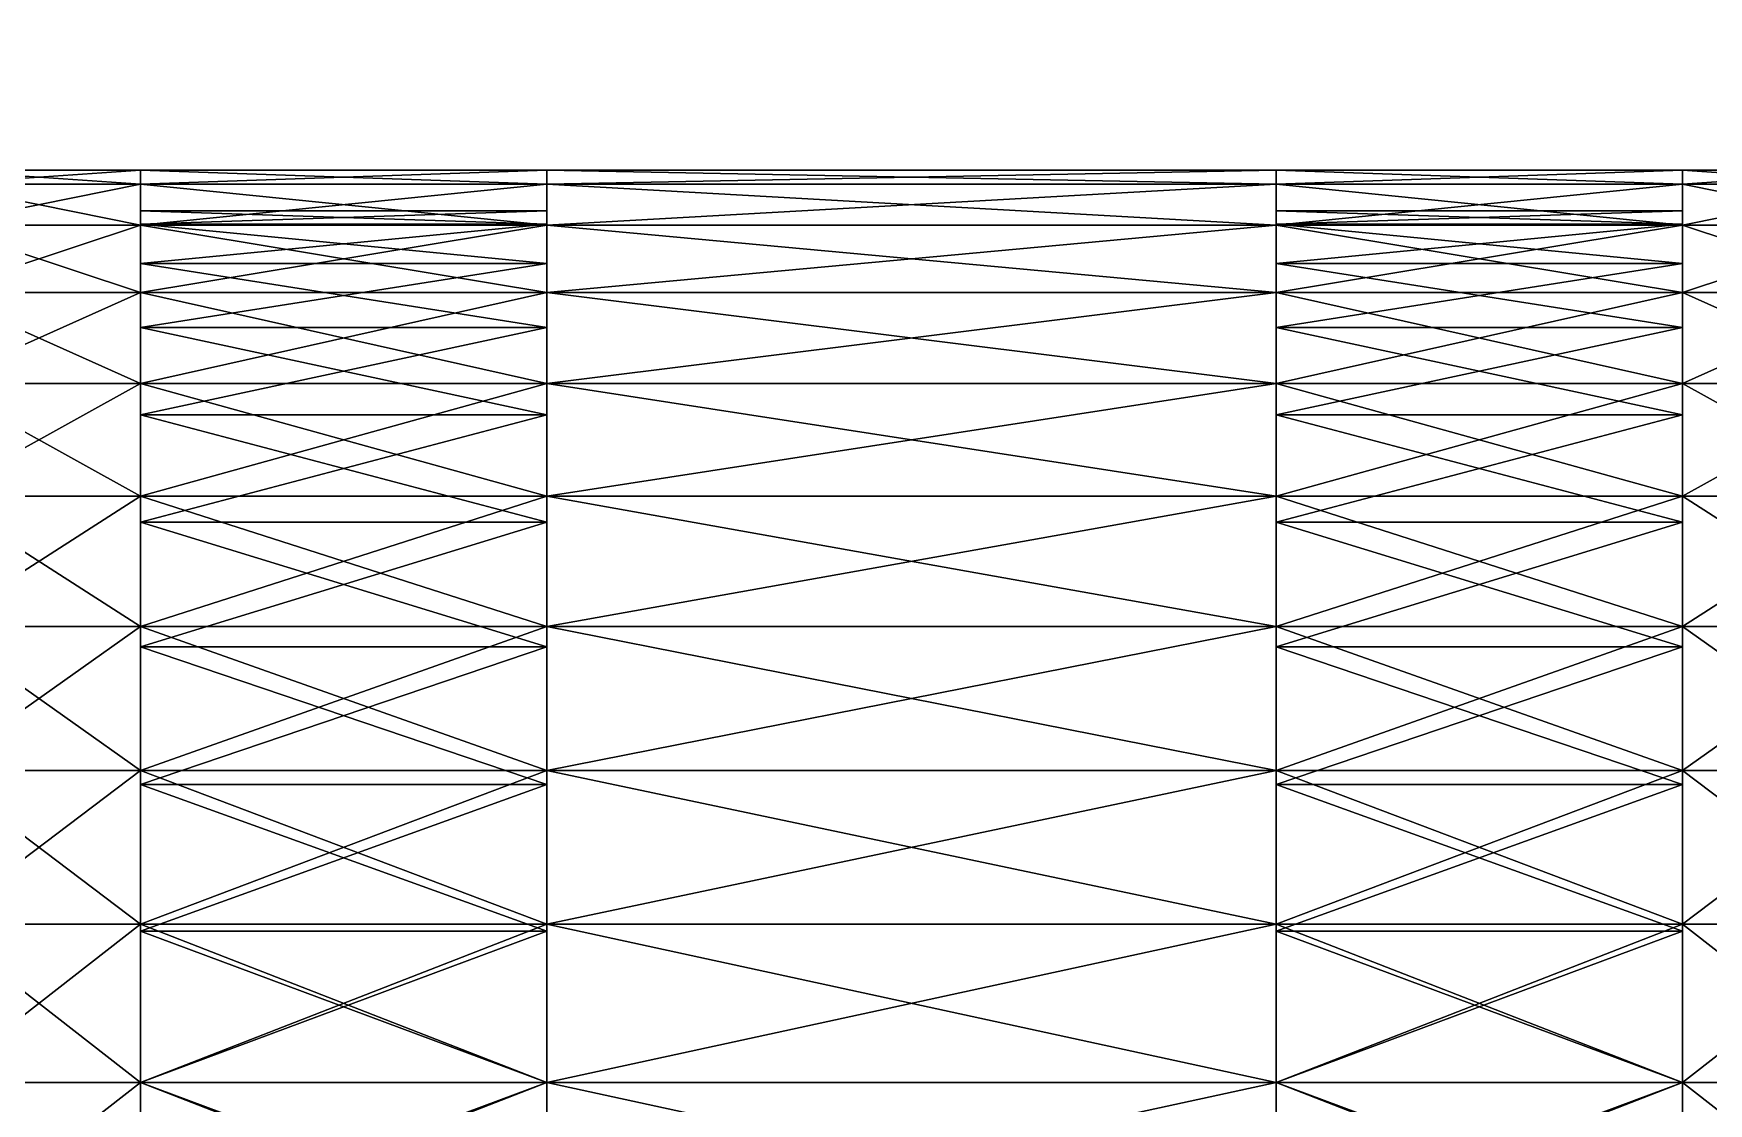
# Model space of a CAD drawing. Extents: x -0.59 to 0.59, y -0.13 to 0.13.
# Drawn here: x 0.0044 to 0.2105, y -0.0026 to 0.1292 of the extents above; entities that cross this region are included whole.
import ezdxf

# ---------------------------------------------------------------- set-up
doc = ezdxf.new("R2010")
doc.units = 0
for name, color, linetype in [('', 153, 'CONTINUOUS'), ('_ncl1_4', 242, 'CONTINUOUS'), ('_ncl1_5', 45, 'CONTINUOUS')]:
    doc.layers.add(name, color=color, linetype=linetype)

msp = doc.modelspace()

# ---------------------------------------------------------------- meshes
at = {"layer": '', "color": 153}
mesh = msp.add_polyface(dxfattribs=at)
corners = [(0.248562, 0.082621, 0.098464), (0.248562, 0.098464, 0.082621), (0.24932, 0.091328, 0.091328), (0.248562, 0.111315, 0.064268), (0.24932, 0.10739, 0.071756), (0.248562, 0.120784, 0.043962), (0.24932, 0.119326, 0.049426), (0.24932, 0.126676, 0.025197), (0.248562, 0.126583, 0.02232), (0.248562, 0.128536), (0.24932, 0.129157), (0.248562, 0.126583, -0.02232), (0.248562, 0.120784, -0.043962), (0.24932, 0.126676, -0.025197), (0.248562, 0.111315, -0.064268), (0.24932, 0.119326, -0.049426), (0.248562, 0.098464, -0.082621), (0.24932, 0.10739, -0.071756), (0.248562, 0.082621, -0.098464), (0.24932, 0.091328, -0.091328), (0.232349, 0.086044, 0.072199), (0.232349, 0.097274, 0.056161), (0.232349, 0.105548, 0.038416), (0.232349, 0.112322), (0.232349, 0.110616, -0.019505), (0.232349, 0.105548, -0.038416), (0.232349, 0.097274, -0.056161), (0.232349, 0.072199, -0.086044), (0.232349, 0.086044, -0.072199), (0.232349, 0.110616, 0.019505), (0.232349, 0.072199, 0.086044), (0.207349, 0.068985, -0.082214), (0.207349, 0.086044, -0.072199), (0.207349, 0.082214, -0.068985), (0.207349, 0.097274, -0.056161), (0.207349, 0.092944, -0.053661), (0.207349, 0.105548, -0.038416), (0.207349, 0.110616, -0.019505), (0.207349, 0.10085, -0.036706), (0.207349, 0.107322), (0.207349, 0.105692, -0.018636), (0.207349, 0.086044, 0.072199), (0.207349, 0.097274, 0.056161), (0.207349, 0.105548, 0.038416), (0.207349, 0.110616, 0.019505), (0.207349, 0.112322), (0.207349, 0.072199, -0.086044)]
mesh.append_faces([[corners[k] for k in face] for face in [(0, 1, 2), (1, 3, 4), (3, 5, 6), (7, 5, 8), (8, 9, 10), (9, 11, 10), (11, 12, 13), (12, 14, 15), (14, 16, 17), (16, 18, 19), (1, 0, 20), (3, 1, 21), (5, 3, 22), (9, 8, 23), (11, 9, 24), (12, 11, 25), (14, 12, 26), (18, 16, 27), (16, 14, 28), (8, 5, 29), (27, 16, 28), (28, 14, 26), (26, 12, 25), (25, 11, 24), (24, 9, 23), (23, 8, 29), (29, 5, 22), (22, 3, 21), (21, 1, 20), (20, 0, 30), (31, 32, 33), (33, 34, 35), (36, 37, 38), (35, 36, 38), (37, 39, 40), (38, 37, 40), (30, 41, 20), (20, 42, 21), (21, 43, 22), (22, 44, 29), (29, 45, 23), (23, 37, 24), (24, 36, 25), (25, 34, 26), (26, 32, 28), (46, 28, 32), (32, 26, 34), (34, 25, 36), (36, 24, 37), (37, 23, 45), (45, 29, 44), (44, 22, 43), (43, 21, 42), (42, 20, 41)]], dxfattribs={"color": 153})
mesh = msp.add_polyface(dxfattribs=at)
corners = [(-0.007409, 0.068985, 0.082214), (-0.057409, 0.082214, 0.068985), (-0.007409, 0.082214, 0.068985), (-0.057409, 0.092944, 0.053661), (-0.007409, 0.092944, 0.053661), (-0.057409, 0.10085, 0.036706), (-0.007409, 0.10085, 0.036706), (-0.057409, 0.105692, 0.018636), (-0.007409, 0.105692, 0.018636), (-0.057409, 0.107322), (-0.007409, 0.107322), (-0.057409, 0.105692, -0.018636), (-0.007409, 0.105692, -0.018636), (-0.057409, 0.10085, -0.036706), (-0.007409, 0.10085, -0.036706), (-0.057409, 0.092944, -0.053661), (-0.007409, 0.092944, -0.053661), (-0.057409, 0.082214, -0.068985), (-0.007409, 0.082214, -0.068985), (-0.007409, 0.110616, 0.019505), (-0.007409, 0.105548, 0.038416), (-0.007409, 0.112322), (-0.007409, 0.110616, -0.019505), (-0.007409, 0.097274, 0.056161), (-0.007409, 0.086044, 0.072199), (-0.007409, 0.072199, 0.086044), (-0.007409, 0.086044, -0.072199), (-0.007409, 0.097274, -0.056161), (-0.007409, 0.105548, -0.038416), (-0.007409, 0.068985, -0.082214), (0.017591, 0.072199, 0.086044), (0.017591, 0.086044, 0.072199), (0.017591, 0.097274, 0.056161), (0.017591, 0.105548, 0.038416), (0.017591, 0.110616, 0.019505), (0.017591, 0.112322), (0.017591, 0.110616, -0.019505), (0.017591, 0.105548, -0.038416), (0.017591, 0.097274, -0.056161), (0.017591, 0.086044, -0.072199), (-0.007409, 0.072199, -0.086044), (0.017591, 0.082214, 0.068985), (0.017591, 0.092944, 0.053661), (0.017591, 0.068985, 0.082214), (0.017591, 0.10085, 0.036706), (0.017591, 0.105692, 0.018636), (0.017591, 0.107322)]
mesh.append_faces([[corners[k] for k in face] for face in [(0, 1, 2), (2, 3, 4), (4, 5, 6), (6, 7, 8), (8, 9, 10), (10, 11, 12), (12, 13, 14), (14, 15, 16), (16, 17, 18), (19, 20, 8), (21, 19, 10), (22, 21, 10), (20, 23, 6), (10, 19, 8), (23, 24, 4), (8, 20, 6), (24, 25, 2), (6, 23, 4), (4, 24, 2), (26, 27, 18), (27, 28, 16), (29, 26, 18), (18, 27, 16), (28, 22, 14), (16, 28, 14), (22, 10, 12), (14, 22, 12), (30, 24, 31), (31, 23, 32), (32, 20, 33), (33, 19, 34), (34, 21, 35), (35, 22, 36), (36, 28, 37), (37, 27, 38), (38, 26, 39), (40, 39, 26), (26, 38, 27), (27, 37, 28), (28, 36, 22), (22, 35, 21), (21, 34, 19), (19, 33, 20), (20, 32, 23), (23, 31, 24), (31, 32, 41), (32, 33, 42), (43, 31, 41), (33, 34, 44), (41, 32, 42), (34, 35, 45), (42, 33, 44), (35, 36, 46), (44, 34, 45)]], dxfattribs={"color": 153})
mesh = msp.add_polyface(dxfattribs=at)
corners = [(0.017591, 0.110616, -0.019505), (0.017591, 0.105548, -0.038416), (0.017591, 0.105692, -0.018636), (0.017591, 0.105692, 0.018636), (0.017591, 0.112322), (0.017591, 0.107322), (0.017591, 0.097274, -0.056161), (0.017591, 0.10085, -0.036706), (0.017591, 0.086044, -0.072199), (0.017591, 0.092944, -0.053661), (0.017591, 0.072199, -0.086044), (0.017591, 0.082214, -0.068985), (0.067591, 0.068985, 0.082214), (0.017591, 0.082214, 0.068985), (0.067591, 0.082214, 0.068985), (0.017591, 0.092944, 0.053661), (0.067591, 0.092944, 0.053661), (0.017591, 0.10085, 0.036706), (0.067591, 0.10085, 0.036706), (0.067591, 0.105692, 0.018636), (0.067591, 0.107322), (0.067591, 0.105692, -0.018636), (0.067591, 0.10085, -0.036706), (0.067591, 0.092944, -0.053661), (0.067591, 0.082214, -0.068985), (0.017591, 0.068985, -0.082214), (0.067591, 0.110616, 0.019505), (0.067591, 0.105548, 0.038416), (0.067591, 0.112322), (0.067591, 0.110616, -0.019505), (0.067591, 0.097274, 0.056161), (0.067591, 0.086044, 0.072199), (0.067591, 0.072199, 0.086044), (0.067591, 0.086044, -0.072199), (0.067591, 0.097274, -0.056161), (0.067591, 0.105548, -0.038416), (0.067591, 0.068985, -0.082214), (0.067591, 0.072199, -0.086044), (0.157349, 0.086044, -0.072199), (0.157349, 0.097274, -0.056161), (0.157349, 0.105548, -0.038416), (0.157349, 0.110616, -0.019505), (0.157349, 0.112322), (0.157349, 0.110616, 0.019505), (0.157349, 0.105548, 0.038416), (0.157349, 0.097274, 0.056161), (0.157349, 0.086044, 0.072199)]
mesh.append_faces([[corners[k] for k in face] for face in [(0, 1, 2), (3, 4, 5), (1, 6, 7), (5, 0, 2), (6, 8, 9), (2, 1, 7), (8, 10, 11), (7, 6, 9), (9, 8, 11), (12, 13, 14), (14, 15, 16), (16, 17, 18), (18, 3, 19), (19, 5, 20), (20, 2, 21), (21, 7, 22), (22, 9, 23), (23, 11, 24), (25, 24, 11), (11, 23, 9), (9, 22, 7), (7, 21, 2), (2, 20, 5), (5, 19, 3), (3, 18, 17), (17, 16, 15), (15, 14, 13), (26, 27, 19), (28, 26, 20), (29, 28, 20), (27, 30, 18), (20, 26, 19), (30, 31, 16), (19, 27, 18), (31, 32, 14), (18, 30, 16), (16, 31, 14), (33, 34, 24), (34, 35, 23), (36, 33, 24), (24, 34, 23), (35, 29, 22), (23, 35, 22), (29, 20, 21), (22, 29, 21), (37, 38, 33), (33, 39, 34), (34, 40, 35), (35, 41, 29), (29, 42, 28), (28, 43, 26), (26, 44, 27), (27, 45, 30), (30, 46, 31)]], dxfattribs={"color": 153})
mesh = msp.add_polyface(dxfattribs=at)
corners = [(0.157349, 0.072199, 0.086044), (0.067591, 0.086044, 0.072199), (0.157349, 0.086044, 0.072199), (0.067591, 0.097274, 0.056161), (0.157349, 0.097274, 0.056161), (0.067591, 0.105548, 0.038416), (0.157349, 0.105548, 0.038416), (0.067591, 0.110616, 0.019505), (0.157349, 0.110616, 0.019505), (0.067591, 0.112322), (0.157349, 0.112322), (0.067591, 0.110616, -0.019505), (0.157349, 0.110616, -0.019505), (0.067591, 0.105548, -0.038416), (0.157349, 0.105548, -0.038416), (0.067591, 0.097274, -0.056161), (0.157349, 0.097274, -0.056161), (0.067591, 0.086044, -0.072199), (0.157349, 0.086044, -0.072199), (0.157349, 0.082214, 0.068985), (0.157349, 0.092944, 0.053661), (0.157349, 0.10085, 0.036706), (0.157349, 0.105692, 0.018636), (0.157349, 0.107322), (0.157349, 0.105692, -0.018636), (0.157349, 0.10085, -0.036706), (0.157349, 0.092944, -0.053661), (0.157349, 0.072199, -0.086044), (0.157349, 0.082214, -0.068985), (0.207349, 0.082214, 0.068985), (0.207349, 0.092944, 0.053661), (0.207349, 0.10085, 0.036706), (0.207349, 0.105692, 0.018636), (0.207349, 0.107322), (0.207349, 0.105692, -0.018636), (0.207349, 0.10085, -0.036706), (0.207349, 0.092944, -0.053661), (0.207349, 0.082214, -0.068985), (0.207349, 0.110616, 0.019505), (0.207349, 0.105548, 0.038416), (0.207349, 0.112322), (0.207349, 0.110616, -0.019505), (0.207349, 0.097274, 0.056161), (0.207349, 0.086044, 0.072199), (0.207349, 0.072199, 0.086044), (0.207349, 0.086044, -0.072199), (0.207349, 0.097274, -0.056161), (0.207349, 0.105548, -0.038416)]
mesh.append_faces([[corners[k] for k in face] for face in [(0, 1, 2), (2, 3, 4), (4, 5, 6), (6, 7, 8), (8, 9, 10), (10, 11, 12), (12, 13, 14), (14, 15, 16), (16, 17, 18), (2, 4, 19), (4, 6, 20), (6, 8, 21), (19, 4, 20), (8, 10, 22), (20, 6, 21), (10, 12, 23), (21, 8, 22), (12, 14, 24), (22, 10, 23), (14, 16, 25), (23, 12, 24), (16, 18, 26), (24, 14, 25), (18, 27, 28), (25, 16, 26), (26, 18, 28), (29, 20, 30), (30, 21, 31), (31, 22, 32), (32, 23, 33), (33, 24, 34), (34, 25, 35), (35, 26, 36), (36, 28, 37), (28, 36, 26), (26, 35, 25), (25, 34, 24), (24, 33, 23), (23, 32, 22), (22, 31, 21), (21, 30, 20), (20, 29, 19), (38, 39, 32), (40, 38, 33), (41, 40, 33), (39, 42, 31), (33, 38, 32), (42, 43, 30), (32, 39, 31), (43, 44, 29), (31, 42, 30), (30, 43, 29), (45, 46, 37), (46, 47, 36)]], dxfattribs={"color": 153})
mesh = msp.add_polyface(dxfattribs=at)
corners = [(-0.007409, 0, 0.107322), (-0.057409, 0.018636, 0.105692), (-0.007409, 0.018636, 0.105692), (-0.057409, 0.036706, 0.10085), (-0.007409, 0.036706, 0.10085), (-0.057409, 0.053661, 0.092944), (-0.007409, 0.053661, 0.092944), (-0.057409, 0.068985, 0.082214), (-0.007409, 0.068985, 0.082214), (-0.007409, 0.082214, -0.068985), (-0.057409, 0.068985, -0.082214), (-0.007409, 0.068985, -0.082214), (-0.057409, 0.053661, -0.092944), (-0.007409, 0.053661, -0.092944), (-0.057409, 0.036706, -0.10085), (-0.007409, 0.036706, -0.10085), (-0.057409, 0.018636, -0.105692), (-0.007409, 0.018636, -0.105692), (-0.057409, 0, -0.107322), (-0.007409, 0, -0.107322), (-0.007409, 0.072199, 0.086044), (-0.007409, 0.056161, 0.097274), (-0.007409, 0.038416, 0.105548), (-0.007409, 0.082214, 0.068985), (-0.007409, 0.019505, 0.110616), (-0.007409, 0, 0.112322), (-0.007409, 0, -0.112322), (-0.007409, 0.019505, -0.110616), (-0.007409, 0.038416, -0.105548), (-0.007409, 0.056161, -0.097274), (-0.007409, 0.072199, -0.086044), (-0.007409, 0.086044, -0.072199), (0.017591, 0, 0.112322), (0.017591, 0.019505, 0.110616), (0.017591, 0.038416, 0.105548), (0.017591, 0.056161, 0.097274), (0.017591, 0.072199, 0.086044), (0.017591, 0.086044, -0.072199), (0.017591, 0.072199, -0.086044), (0.017591, 0.056161, -0.097274), (0.017591, 0.038416, -0.105548), (0.017591, 0.019505, -0.110616), (0.017591, 0, -0.112322), (-0.007409, 0.086044, 0.072199), (0.017591, 0, 0.107322), (0.017591, 0.018636, 0.105692), (0.017591, 0.036706, 0.10085), (0.017591, 0.053661, 0.092944), (0.017591, 0.086044, 0.072199), (0.017591, 0.068985, 0.082214)]
mesh.append_faces([[corners[k] for k in face] for face in [(0, 1, 2), (2, 3, 4), (4, 5, 6), (6, 7, 8), (9, 10, 11), (11, 12, 13), (13, 14, 15), (15, 16, 17), (17, 18, 19), (20, 21, 8), (21, 22, 6), (23, 20, 8), (22, 24, 4), (8, 21, 6), (24, 25, 2), (6, 22, 4), (4, 24, 2), (2, 25, 0), (26, 27, 19), (27, 28, 17), (28, 29, 15), (19, 27, 17), (29, 30, 13), (17, 28, 15), (30, 31, 11), (15, 29, 13), (13, 30, 11), (32, 24, 33), (33, 22, 34), (34, 21, 35), (35, 20, 36), (37, 30, 38), (38, 29, 39), (39, 28, 40), (40, 27, 41), (41, 26, 42), (26, 41, 27), (27, 40, 28), (28, 39, 29), (29, 38, 30), (43, 36, 20), (20, 35, 21), (21, 34, 22), (22, 33, 24), (24, 32, 25), (32, 33, 44), (33, 34, 45), (34, 35, 46), (44, 33, 45), (35, 36, 47), (45, 34, 46), (36, 48, 49), (46, 35, 47), (47, 36, 49)]], dxfattribs={"color": 153})
mesh = msp.add_polyface(dxfattribs=at)
corners = [(0.017591, 0.072199, -0.086044), (0.017591, 0.056161, -0.097274), (0.017591, 0.068985, -0.082214), (0.017591, 0.038416, -0.105548), (0.017591, 0.053661, -0.092944), (0.017591, 0.082214, -0.068985), (0.017591, 0.019505, -0.110616), (0.017591, 0.036706, -0.10085), (0.017591, 0, -0.112322), (0.017591, 0.018636, -0.105692), (0.017591, 0, -0.107322), (0.067591, 0, 0.107322), (0.017591, 0.018636, 0.105692), (0.067591, 0.018636, 0.105692), (0.017591, 0.036706, 0.10085), (0.067591, 0.036706, 0.10085), (0.017591, 0.053661, 0.092944), (0.067591, 0.053661, 0.092944), (0.017591, 0.068985, 0.082214), (0.067591, 0.068985, 0.082214), (0.067591, 0.082214, -0.068985), (0.067591, 0.068985, -0.082214), (0.067591, 0.053661, -0.092944), (0.067591, 0.036706, -0.10085), (0.067591, 0.018636, -0.105692), (0.067591, 0, -0.107322), (0.017591, 0.082214, 0.068985), (0.017591, 0, 0.107322), (0.067591, 0.072199, 0.086044), (0.067591, 0.056161, 0.097274), (0.067591, 0.038416, 0.105548), (0.067591, 0.082214, 0.068985), (0.067591, 0.019505, 0.110616), (0.067591, 0, 0.112322), (0.067591, 0, -0.112322), (0.067591, 0.019505, -0.110616), (0.067591, 0.038416, -0.105548), (0.067591, 0.056161, -0.097274), (0.067591, 0.072199, -0.086044), (0.067591, 0.086044, -0.072199), (0.157349, 0.019505, -0.110616), (0.157349, 0.038416, -0.105548), (0.157349, 0.056161, -0.097274), (0.157349, 0.072199, -0.086044), (0.067591, 0.086044, 0.072199), (0.157349, 0.072199, 0.086044), (0.157349, 0.056161, 0.097274), (0.157349, 0.038416, 0.105548), (0.157349, 0.019505, 0.110616), (0.157349, 0, 0.112322)]
mesh.append_faces([[corners[k] for k in face] for face in [(0, 1, 2), (1, 3, 4), (5, 0, 2), (3, 6, 7), (2, 1, 4), (6, 8, 9), (4, 3, 7), (7, 6, 9), (9, 8, 10), (11, 12, 13), (13, 14, 15), (15, 16, 17), (17, 18, 19), (20, 2, 21), (21, 4, 22), (22, 7, 23), (23, 9, 24), (24, 10, 25), (10, 24, 9), (9, 23, 7), (7, 22, 4), (4, 21, 2), (26, 19, 18), (18, 17, 16), (16, 15, 14), (14, 13, 12), (12, 11, 27), (28, 29, 19), (29, 30, 17), (31, 28, 19), (30, 32, 15), (19, 29, 17), (32, 33, 13), (17, 30, 15), (15, 32, 13), (13, 33, 11), (34, 35, 25), (35, 36, 24), (36, 37, 23), (25, 35, 24), (37, 38, 22), (24, 36, 23), (38, 39, 21), (23, 37, 22), (22, 38, 21), (34, 40, 35), (35, 41, 36), (36, 42, 37), (37, 43, 38), (44, 45, 28), (28, 46, 29), (29, 47, 30), (30, 48, 32), (32, 49, 33)]], dxfattribs={"color": 153})
mesh = msp.add_polyface(dxfattribs=at)
corners = [(0.157349, 0, 0.112322), (0.067591, 0.019505, 0.110616), (0.157349, 0.019505, 0.110616), (0.067591, 0.038416, 0.105548), (0.157349, 0.038416, 0.105548), (0.067591, 0.056161, 0.097274), (0.157349, 0.056161, 0.097274), (0.067591, 0.072199, 0.086044), (0.157349, 0.072199, 0.086044), (0.157349, 0.086044, -0.072199), (0.067591, 0.072199, -0.086044), (0.157349, 0.072199, -0.086044), (0.067591, 0.056161, -0.097274), (0.157349, 0.056161, -0.097274), (0.067591, 0.038416, -0.105548), (0.157349, 0.038416, -0.105548), (0.067591, 0.019505, -0.110616), (0.157349, 0.019505, -0.110616), (0.067591, 0, -0.112322), (0.157349, 0, -0.112322), (0.157349, 0, 0.107322), (0.157349, 0.018636, 0.105692), (0.157349, 0.036706, 0.10085), (0.157349, 0.053661, 0.092944), (0.157349, 0.086044, 0.072199), (0.157349, 0.068985, 0.082214), (0.157349, 0.082214, 0.068985), (0.157349, 0.068985, -0.082214), (0.157349, 0.053661, -0.092944), (0.157349, 0.082214, -0.068985), (0.157349, 0.036706, -0.10085), (0.157349, 0.018636, -0.105692), (0.157349, 0, -0.107322), (0.207349, 0, 0.107322), (0.207349, 0.018636, 0.105692), (0.207349, 0.036706, 0.10085), (0.207349, 0.053661, 0.092944), (0.207349, 0.068985, 0.082214), (0.207349, 0.082214, 0.068985), (0.207349, 0.082214, -0.068985), (0.207349, 0.068985, -0.082214), (0.207349, 0.053661, -0.092944), (0.207349, 0.036706, -0.10085), (0.207349, 0.018636, -0.105692), (0.207349, 0, -0.107322), (0.207349, 0.072199, 0.086044), (0.207349, 0.056161, 0.097274), (0.207349, 0.038416, 0.105548), (0.207349, 0.019505, 0.110616), (0.207349, 0, 0.112322)]
mesh.append_faces([[corners[k] for k in face] for face in [(0, 1, 2), (2, 3, 4), (4, 5, 6), (6, 7, 8), (9, 10, 11), (11, 12, 13), (13, 14, 15), (15, 16, 17), (17, 18, 19), (0, 2, 20), (2, 4, 21), (4, 6, 22), (20, 2, 21), (6, 8, 23), (21, 4, 22), (8, 24, 25), (22, 6, 23), (23, 8, 25), (25, 24, 26), (11, 13, 27), (13, 15, 28), (29, 11, 27), (15, 17, 30), (27, 13, 28), (17, 19, 31), (28, 15, 30), (30, 17, 31), (31, 19, 32), (33, 21, 34), (34, 22, 35), (35, 23, 36), (36, 25, 37), (37, 26, 38), (39, 27, 40), (40, 28, 41), (41, 30, 42), (42, 31, 43), (43, 32, 44), (32, 43, 31), (31, 42, 30), (30, 41, 28), (28, 40, 27), (27, 39, 29), (26, 37, 25), (25, 36, 23), (23, 35, 22), (22, 34, 21), (21, 33, 20), (45, 46, 37), (46, 47, 36), (38, 45, 37), (47, 48, 35), (37, 46, 36), (48, 49, 34)]], dxfattribs={"color": 153})
mesh = msp.add_polyface(dxfattribs=at)
corners = [(0.248562, 0.064268, -0.111315), (0.248562, 0.043962, -0.120784), (0.24932, 0.049426, -0.119326), (0.248562, 0.043962, 0.120784), (0.248562, 0.064268, 0.111315), (0.24932, 0.049426, 0.119326), (0.248562, 0, 0.128536), (0.248562, 0.02232, 0.126583), (0.249159, 0, 0.129045), (0.248562, 0.082621, 0.098464), (0.24932, 0.071756, 0.10739), (0.24932, 0.025197, 0.126676), (0.248562, 0.082621, -0.098464), (0.24932, 0.071756, -0.10739), (0.248562, 0.02232, -0.126583), (0.24932, 0.025197, -0.126676), (0.248562, 0, -0.128536), (0.24932, 0, -0.129157), (0.232349, 0.019505, 0.110616), (0.232349, 0.056161, 0.097274), (0.232349, 0.072199, 0.086044), (0.232349, 0.056161, -0.097274), (0.232349, 0.038416, -0.105548), (0.232349, 0.019505, -0.110616), (0.232349, 0, -0.112322), (0.232349, 0.038416, 0.105548), (0.232349, 0.072199, -0.086044), (0.232349, 0, 0.112322), (0.207349, 0.053661, 0.092944), (0.207349, 0.038416, 0.105548), (0.207349, 0.036706, 0.10085), (0.207349, 0.019505, 0.110616), (0.207349, 0.018636, 0.105692), (0.207349, 0, 0.112322), (0.207349, 0, 0.107322), (0.207349, 0, -0.112322), (0.207349, 0.019505, -0.110616), (0.207349, 0, -0.107322), (0.207349, 0.038416, -0.105548), (0.207349, 0.018636, -0.105692), (0.207349, 0.056161, -0.097274), (0.207349, 0.036706, -0.10085), (0.207349, 0.072199, -0.086044), (0.207349, 0.053661, -0.092944), (0.207349, 0.086044, -0.072199), (0.207349, 0.068985, -0.082214), (0.207349, 0.056161, 0.097274), (0.207349, 0.072199, 0.086044), (0.232349, 0.086044, -0.072199), (0.207349, 0.086044, 0.072199)]
mesh.append_faces([[corners[k] for k in face] for face in [(0, 1, 2), (3, 4, 5), (6, 7, 8), (4, 9, 10), (7, 3, 11), (12, 0, 13), (1, 14, 15), (14, 16, 17), (7, 6, 18), (4, 3, 19), (9, 4, 20), (0, 12, 21), (1, 0, 22), (14, 1, 23), (16, 14, 24), (3, 7, 25), (24, 14, 23), (23, 1, 22), (22, 0, 21), (21, 12, 26), (20, 4, 19), (19, 3, 25), (25, 7, 18), (18, 6, 27), (28, 29, 30), (30, 31, 32), (32, 33, 34), (35, 36, 37), (36, 38, 39), (38, 40, 41), (37, 36, 39), (40, 42, 43), (39, 38, 41), (42, 44, 45), (41, 40, 43), (43, 42, 45), (27, 31, 18), (18, 29, 25), (25, 46, 19), (19, 47, 20), (48, 42, 26), (26, 40, 21), (21, 38, 22), (22, 36, 23), (23, 35, 24), (35, 23, 36), (36, 22, 38), (38, 21, 40), (40, 26, 42), (49, 20, 47), (47, 19, 46), (46, 25, 29), (29, 18, 31), (31, 27, 33)]], dxfattribs={"color": 153})
mesh = msp.add_polyface(dxfattribs=at)
corners = [(-0.007409, -0.082214, 0.068985), (-0.057409, -0.068985, 0.082214), (-0.007409, -0.068985, 0.082214), (-0.057409, -0.053661, 0.092944), (-0.007409, -0.053661, 0.092944), (-0.057409, -0.036706, 0.10085), (-0.007409, -0.036706, 0.10085), (-0.057409, -0.018636, 0.105692), (-0.007409, -0.018636, 0.105692), (-0.057409, 0, 0.107322), (-0.007409, 0, 0.107322), (-0.007409, 0, -0.107322), (-0.057409, -0.018636, -0.105692), (-0.007409, -0.018636, -0.105692), (-0.057409, -0.036706, -0.10085), (-0.007409, -0.036706, -0.10085), (-0.057409, -0.053661, -0.092944), (-0.007409, -0.053661, -0.092944), (-0.057409, -0.068985, -0.082214), (-0.007409, -0.068985, -0.082214), (-0.057409, -0.082214, -0.068985), (-0.007409, -0.082214, -0.068985), (-0.007409, 0, 0.112322), (-0.007409, -0.019505, 0.110616), (-0.007409, -0.038416, 0.105548), (-0.007409, -0.056161, 0.097274), (-0.007409, -0.072199, 0.086044), (-0.007409, -0.086044, 0.072199), (-0.007409, -0.072199, -0.086044), (-0.007409, -0.056161, -0.097274), (-0.007409, -0.038416, -0.105548), (-0.007409, -0.019505, -0.110616), (-0.007409, 0, -0.112322), (0.017591, -0.086044, 0.072199), (0.017591, -0.072199, 0.086044), (0.017591, -0.056161, 0.097274), (0.017591, -0.038416, 0.105548), (0.017591, -0.019505, 0.110616), (0.017591, 0, 0.112322), (0.017591, 0, -0.112322), (0.017591, -0.019505, -0.110616), (0.017591, -0.038416, -0.105548), (0.017591, -0.056161, -0.097274), (0.017591, -0.072199, -0.086044), (-0.007409, -0.086044, -0.072199), (0.017591, -0.068985, 0.082214), (0.017591, -0.053661, 0.092944), (0.017591, -0.082214, 0.068985), (0.017591, -0.036706, 0.10085), (0.017591, -0.018636, 0.105692)]
mesh.append_faces([[corners[k] for k in face] for face in [(0, 1, 2), (2, 3, 4), (4, 5, 6), (6, 7, 8), (8, 9, 10), (11, 12, 13), (13, 14, 15), (15, 16, 17), (17, 18, 19), (19, 20, 21), (22, 23, 10), (23, 24, 8), (24, 25, 6), (10, 23, 8), (25, 26, 4), (8, 24, 6), (26, 27, 2), (6, 25, 4), (4, 26, 2), (28, 29, 19), (29, 30, 17), (21, 28, 19), (30, 31, 15), (19, 29, 17), (31, 32, 13), (17, 30, 15), (15, 31, 13), (13, 32, 11), (33, 26, 34), (34, 25, 35), (35, 24, 36), (36, 23, 37), (37, 22, 38), (39, 31, 40), (40, 30, 41), (41, 29, 42), (42, 28, 43), (44, 43, 28), (28, 42, 29), (29, 41, 30), (30, 40, 31), (31, 39, 32), (22, 37, 23), (23, 36, 24), (24, 35, 25), (25, 34, 26), (34, 35, 45), (35, 36, 46), (47, 34, 45), (36, 37, 48), (45, 35, 46), (37, 38, 49), (46, 36, 48), (48, 37, 49)]], dxfattribs={"color": 153})
mesh = msp.add_polyface(dxfattribs=at)
corners = [(0.017591, -0.018636, 0.105692), (0.017591, 0, 0.112322), (0.017591, 0, 0.107322), (0.017591, 0, -0.112322), (0.017591, -0.019505, -0.110616), (0.017591, 0, -0.107322), (0.017591, -0.038416, -0.105548), (0.017591, -0.018636, -0.105692), (0.017591, -0.056161, -0.097274), (0.017591, -0.036706, -0.10085), (0.017591, -0.072199, -0.086044), (0.017591, -0.053661, -0.092944), (0.017591, -0.086044, -0.072199), (0.017591, -0.068985, -0.082214), (0.067591, -0.082214, 0.068985), (0.017591, -0.068985, 0.082214), (0.067591, -0.068985, 0.082214), (0.017591, -0.053661, 0.092944), (0.067591, -0.053661, 0.092944), (0.017591, -0.036706, 0.10085), (0.067591, -0.036706, 0.10085), (0.067591, -0.018636, 0.105692), (0.067591, 0, 0.107322), (0.067591, 0, -0.107322), (0.067591, -0.018636, -0.105692), (0.067591, -0.036706, -0.10085), (0.067591, -0.053661, -0.092944), (0.067591, -0.068985, -0.082214), (0.017591, -0.082214, -0.068985), (0.067591, 0, 0.112322), (0.067591, -0.019505, 0.110616), (0.067591, -0.038416, 0.105548), (0.067591, -0.056161, 0.097274), (0.067591, -0.072199, 0.086044), (0.067591, -0.086044, 0.072199), (0.067591, -0.072199, -0.086044), (0.067591, -0.056161, -0.097274), (0.067591, -0.038416, -0.105548), (0.067591, -0.082214, -0.068985), (0.067591, -0.019505, -0.110616), (0.067591, 0, -0.112322), (0.157349, -0.056161, -0.097274), (0.157349, -0.038416, -0.105548), (0.157349, -0.019505, -0.110616), (0.157349, 0, -0.112322), (0.157349, -0.019505, 0.110616), (0.157349, -0.038416, 0.105548), (0.157349, -0.056161, 0.097274), (0.157349, -0.072199, 0.086044)]
mesh.append_faces([[corners[k] for k in face] for face in [(0, 1, 2), (3, 4, 5), (4, 6, 7), (6, 8, 9), (5, 4, 7), (8, 10, 11), (7, 6, 9), (10, 12, 13), (9, 8, 11), (11, 10, 13), (14, 15, 16), (16, 17, 18), (18, 19, 20), (20, 0, 21), (21, 2, 22), (23, 7, 24), (24, 9, 25), (25, 11, 26), (26, 13, 27), (28, 27, 13), (13, 26, 11), (11, 25, 9), (9, 24, 7), (7, 23, 5), (2, 21, 0), (0, 20, 19), (19, 18, 17), (17, 16, 15), (29, 30, 22), (30, 31, 21), (31, 32, 20), (22, 30, 21), (32, 33, 18), (21, 31, 20), (33, 34, 16), (20, 32, 18), (18, 33, 16), (35, 36, 27), (36, 37, 26), (38, 35, 27), (37, 39, 25), (27, 36, 26), (39, 40, 24), (26, 37, 25), (25, 39, 24), (24, 40, 23), (35, 41, 36), (36, 42, 37), (37, 43, 39), (39, 44, 40), (29, 45, 30), (30, 46, 31), (31, 47, 32), (32, 48, 33)]], dxfattribs={"color": 153})
mesh = msp.add_polyface(dxfattribs=at)
corners = [(0.157349, -0.086044, 0.072199), (0.067591, -0.072199, 0.086044), (0.157349, -0.072199, 0.086044), (0.067591, -0.056161, 0.097274), (0.157349, -0.056161, 0.097274), (0.067591, -0.038416, 0.105548), (0.157349, -0.038416, 0.105548), (0.067591, -0.019505, 0.110616), (0.157349, -0.019505, 0.110616), (0.067591, 0, 0.112322), (0.157349, 0, 0.112322), (0.157349, 0, -0.112322), (0.067591, -0.019505, -0.110616), (0.157349, -0.019505, -0.110616), (0.067591, -0.038416, -0.105548), (0.157349, -0.038416, -0.105548), (0.067591, -0.056161, -0.097274), (0.157349, -0.056161, -0.097274), (0.067591, -0.072199, -0.086044), (0.157349, -0.072199, -0.086044), (0.157349, -0.068985, 0.082214), (0.157349, -0.053661, 0.092944), (0.157349, -0.082214, 0.068985), (0.157349, -0.036706, 0.10085), (0.157349, -0.018636, 0.105692), (0.157349, 0, 0.107322), (0.157349, 0, -0.107322), (0.157349, -0.018636, -0.105692), (0.157349, -0.036706, -0.10085), (0.157349, -0.053661, -0.092944), (0.157349, -0.086044, -0.072199), (0.157349, -0.068985, -0.082214), (0.207349, -0.082214, 0.068985), (0.207349, -0.068985, 0.082214), (0.207349, -0.053661, 0.092944), (0.207349, -0.036706, 0.10085), (0.207349, -0.018636, 0.105692), (0.207349, 0, 0.107322), (0.207349, 0, -0.107322), (0.207349, -0.018636, -0.105692), (0.207349, -0.036706, -0.10085), (0.207349, -0.053661, -0.092944), (0.207349, -0.068985, -0.082214), (0.157349, -0.082214, -0.068985), (0.207349, -0.082214, -0.068985), (0.207349, 0, 0.112322), (0.207349, -0.019505, 0.110616), (0.207349, -0.038416, 0.105548), (0.207349, -0.056161, 0.097274), (0.207349, -0.072199, 0.086044), (0.207349, -0.086044, 0.072199)]
mesh.append_faces([[corners[k] for k in face] for face in [(0, 1, 2), (2, 3, 4), (4, 5, 6), (6, 7, 8), (8, 9, 10), (11, 12, 13), (13, 14, 15), (15, 16, 17), (17, 18, 19), (2, 4, 20), (4, 6, 21), (22, 2, 20), (6, 8, 23), (20, 4, 21), (8, 10, 24), (21, 6, 23), (23, 8, 24), (24, 10, 25), (11, 13, 26), (13, 15, 27), (15, 17, 28), (26, 13, 27), (17, 19, 29), (27, 15, 28), (19, 30, 31), (28, 17, 29), (29, 19, 31), (32, 20, 33), (33, 21, 34), (34, 23, 35), (35, 24, 36), (36, 25, 37), (38, 27, 39), (39, 28, 40), (40, 29, 41), (41, 31, 42), (42, 43, 44), (43, 42, 31), (31, 41, 29), (29, 40, 28), (28, 39, 27), (27, 38, 26), (25, 36, 24), (24, 35, 23), (23, 34, 21), (21, 33, 20), (20, 32, 22), (45, 46, 37), (46, 47, 36), (47, 48, 35), (37, 46, 36), (48, 49, 34), (36, 47, 35), (49, 50, 33)]], dxfattribs={"color": 153})
mesh = msp.add_polyface(dxfattribs=at)
corners = [(0.248562, 0, 0.128536), (0.249159, 0, 0.129045), (0.248562, -0.02232, 0.126583), (0.248562, -0.064268, 0.111315), (0.248562, -0.043962, 0.120784), (0.24932, -0.049426, 0.119326), (0.248562, 0, -0.128536), (0.248562, -0.02232, -0.126583), (0.24932, 0, -0.129157), (0.248562, -0.043962, -0.120784), (0.24932, -0.025197, -0.126676), (0.248562, -0.064268, -0.111315), (0.24932, -0.049426, -0.119326), (0.248562, -0.082621, -0.098464), (0.24932, -0.071756, -0.10739), (0.248562, -0.082621, 0.098464), (0.24932, -0.071756, 0.10739), (0.24932, -0.025197, 0.126676), (0.232349, -0.019505, -0.110616), (0.232349, -0.038416, -0.105548), (0.232349, -0.056161, -0.097274), (0.232349, -0.072199, -0.086044), (0.232349, 0, -0.112322), (0.232349, 0, 0.112322), (0.232349, -0.019505, 0.110616), (0.232349, -0.038416, 0.105548), (0.232349, -0.072199, 0.086044), (0.232349, -0.056161, 0.097274), (0.207349, -0.036706, 0.10085), (0.207349, -0.056161, 0.097274), (0.207349, -0.053661, 0.092944), (0.207349, -0.072199, 0.086044), (0.207349, -0.068985, 0.082214), (0.207349, -0.086044, 0.072199), (0.207349, -0.082214, 0.068985), (0.207349, -0.072199, -0.086044), (0.207349, -0.056161, -0.097274), (0.207349, -0.068985, -0.082214), (0.207349, -0.038416, -0.105548), (0.207349, -0.053661, -0.092944), (0.207349, -0.082214, -0.068985), (0.207349, -0.019505, -0.110616), (0.207349, -0.036706, -0.10085), (0.207349, 0, -0.112322), (0.207349, -0.018636, -0.105692), (0.207349, 0, -0.107322), (0.232349, -0.086044, 0.072199), (0.207349, -0.038416, 0.105548), (0.207349, -0.019505, 0.110616), (0.207349, 0, 0.112322), (0.207349, -0.086044, -0.072199)]
mesh.append_faces([[corners[k] for k in face] for face in [(0, 1, 2), (3, 4, 5), (6, 7, 8), (7, 9, 10), (9, 11, 12), (11, 13, 14), (15, 3, 16), (4, 2, 17), (7, 6, 18), (9, 7, 19), (11, 9, 20), (13, 11, 21), (21, 11, 20), (20, 9, 19), (19, 7, 18), (18, 6, 22), (23, 0, 24), (24, 0, 2), (3, 25, 4), (26, 27, 15), (27, 25, 3), (15, 27, 3), (25, 24, 4), (4, 24, 2), (28, 29, 30), (30, 31, 32), (32, 33, 34), (35, 36, 37), (36, 38, 39), (40, 35, 37), (38, 41, 42), (37, 36, 39), (41, 43, 44), (39, 38, 42), (42, 41, 44), (44, 43, 45), (46, 31, 26), (26, 29, 27), (27, 47, 25), (25, 48, 24), (24, 49, 23), (22, 41, 18), (18, 38, 19), (19, 36, 20), (20, 35, 21), (50, 21, 35), (35, 20, 36), (36, 19, 38), (38, 18, 41), (41, 22, 43), (49, 24, 48), (48, 25, 47), (47, 27, 29), (29, 26, 31)]], dxfattribs={"color": 153})
at = {"layer": '_ncl1_4', "color": 242}
mesh = msp.add_polyface(dxfattribs=at)
corners = [(0.017591, 0.110616, 0.019505), (0.017591, 0.105548, 0.038416), (0.017591, 0.105692, 0.018636), (0.017591, 0.112322), (0.017591, 0.107322), (0.017591, 0.110616, -0.019505), (0.017591, 0.097274, 0.056161), (0.017591, 0.10085, 0.036706), (0.017591, 0.086044, 0.072199), (0.017591, 0.092944, 0.053661), (0.017591, 0.072199, 0.086044), (0.017591, 0.082214, 0.068985), (0.017591, 0.086044, -0.072199), (0.017591, 0.097274, -0.056161), (0.017591, 0.082214, -0.068985), (0.017591, 0.105548, -0.038416), (0.017591, 0.092944, -0.053661), (0.017591, 0.068985, -0.082214), (0.017591, 0.10085, -0.036706), (0.017591, 0.105692, -0.018636), (0.017591, 0.072199, -0.086044), (0.067591, 0.086044, -0.072199), (0.067591, 0.097274, -0.056161), (0.067591, 0.105548, -0.038416), (0.067591, 0.110616, -0.019505), (0.067591, 0.112322), (0.067591, 0.110616, 0.019505), (0.067591, 0.105548, 0.038416), (0.067591, 0.097274, 0.056161), (0.067591, 0.086044, 0.072199), (0.067591, 0.082214, -0.068985), (0.067591, 0.092944, -0.053661), (0.067591, 0.10085, -0.036706), (0.067591, 0.105692, -0.018636), (0.067591, 0.107322), (0.067591, 0.10085, 0.036706), (0.067591, 0.092944, 0.053661), (0.067591, 0.082214, 0.068985)]
mesh.append_faces([[corners[k] for k in face] for face in [(0, 1, 2), (3, 0, 4), (5, 3, 4), (1, 6, 7), (4, 0, 2), (6, 8, 9), (2, 1, 7), (8, 10, 11), (7, 6, 9), (9, 8, 11), (12, 13, 14), (13, 15, 16), (17, 12, 14), (14, 13, 16), (15, 5, 18), (16, 15, 18), (5, 4, 19), (18, 5, 19), (20, 21, 12), (12, 22, 13), (13, 23, 15), (15, 24, 5), (5, 25, 3), (3, 26, 0), (0, 27, 1), (1, 28, 6), (6, 29, 8), (30, 17, 14), (31, 14, 16), (32, 16, 18), (33, 18, 19), (34, 19, 4), (34, 4, 2), (2, 7, 35), (7, 9, 36), (9, 11, 37)]], dxfattribs={"color": 242})
mesh = msp.add_polyface(dxfattribs=at)
corners = [(0.067591, 0.072199, 0.086044), (0.017591, 0.086044, 0.072199), (0.067591, 0.086044, 0.072199), (0.017591, 0.097274, 0.056161), (0.067591, 0.097274, 0.056161), (0.017591, 0.105548, 0.038416), (0.067591, 0.105548, 0.038416), (0.017591, 0.110616, 0.019505), (0.067591, 0.110616, 0.019505), (0.017591, 0.112322), (0.067591, 0.112322), (0.017591, 0.110616, -0.019505), (0.067591, 0.110616, -0.019505), (0.017591, 0.105548, -0.038416), (0.067591, 0.105548, -0.038416), (0.017591, 0.097274, -0.056161), (0.067591, 0.097274, -0.056161), (0.017591, 0.086044, -0.072199), (0.067591, 0.086044, -0.072199), (0.067591, 0.082214, 0.068985), (0.067591, 0.092944, 0.053661), (0.067591, 0.068985, 0.082214), (0.067591, 0.10085, 0.036706), (0.067591, 0.105692, 0.018636), (0.067591, 0.107322), (0.067591, 0.105692, -0.018636), (0.067591, 0.10085, -0.036706), (0.067591, 0.092944, -0.053661), (0.067591, 0.072199, -0.086044), (0.067591, 0.082214, -0.068985), (0.017591, 0.105692, -0.018636), (0.017591, 0.10085, -0.036706), (0.017591, 0.092944, -0.053661), (0.017591, 0.082214, -0.068985), (0.017591, 0.105692, 0.018636), (0.017591, 0.082214, 0.068985), (0.017591, 0.092944, 0.053661), (0.017591, 0.10085, 0.036706)]
mesh.append_faces([[corners[k] for k in face] for face in [(0, 1, 2), (2, 3, 4), (4, 5, 6), (6, 7, 8), (8, 9, 10), (10, 11, 12), (12, 13, 14), (14, 15, 16), (16, 17, 18), (2, 4, 19), (4, 6, 20), (21, 2, 19), (6, 8, 22), (19, 4, 20), (8, 10, 23), (20, 6, 22), (10, 12, 24), (22, 8, 23), (12, 14, 25), (23, 10, 24), (14, 16, 26), (24, 12, 25), (16, 18, 27), (25, 14, 26), (18, 28, 29), (26, 16, 27), (27, 18, 29), (24, 25, 30), (25, 26, 31), (26, 27, 32), (27, 29, 33), (24, 34, 23), (35, 21, 19), (36, 19, 20), (37, 20, 22), (34, 22, 23)]], dxfattribs={"color": 242})
mesh = msp.add_polyface(dxfattribs=at)
corners = [(0.017591, 0.072199, 0.086044), (0.017591, 0.056161, 0.097274), (0.017591, 0.068985, 0.082214), (0.017591, 0.038416, 0.105548), (0.017591, 0.053661, 0.092944), (0.017591, 0.082214, 0.068985), (0.017591, 0.038416, -0.105548), (0.017591, 0.056161, -0.097274), (0.017591, 0.036706, -0.10085), (0.017591, 0.072199, -0.086044), (0.017591, 0.053661, -0.092944), (0.017591, 0.086044, -0.072199), (0.017591, 0.068985, -0.082214), (0.067591, 0.038416, 0.105548), (0.067591, 0.056161, 0.097274), (0.067591, 0.072199, 0.086044), (0.067591, 0.086044, -0.072199), (0.067591, 0.072199, -0.086044), (0.067591, 0.056161, -0.097274), (0.067591, 0.038416, -0.105548), (0.017591, 0.086044, 0.072199), (0.067591, 0.036706, 0.10085), (0.067591, 0.053661, 0.092944), (0.067591, 0.086044, 0.072199), (0.067591, 0.068985, 0.082214), (0.067591, 0.068985, -0.082214), (0.067591, 0.053661, -0.092944), (0.067591, 0.082214, -0.068985)]
mesh.append_faces([[corners[k] for k in face] for face in [(0, 1, 2), (1, 3, 4), (5, 0, 2), (2, 1, 4), (6, 7, 8), (7, 9, 10), (9, 11, 12), (8, 7, 10), (10, 9, 12), (13, 1, 14), (14, 0, 15), (16, 9, 17), (17, 7, 18), (18, 6, 19), (6, 18, 7), (7, 17, 9), (20, 15, 0), (0, 14, 1), (1, 13, 3), (13, 14, 21), (14, 15, 22), (15, 23, 24), (21, 14, 22), (22, 15, 24), (17, 18, 25), (18, 19, 26), (27, 17, 25), (25, 18, 26), (25, 26, 10), (27, 25, 12), (26, 8, 10), (25, 10, 12), (5, 2, 24), (2, 4, 22), (4, 21, 22), (2, 22, 24)]], dxfattribs={"color": 242})
mesh = msp.add_polyface(dxfattribs=at)
corners = [(0.017591, 0.038416, 0.105548), (0.017591, 0.019505, 0.110616), (0.017591, 0.036706, 0.10085), (0.017591, 0, 0.112322), (0.017591, 0.018636, 0.105692), (0.017591, 0.053661, 0.092944), (0.017591, 0, 0.107322), (0.017591, 0, -0.112322), (0.017591, 0.019505, -0.110616), (0.017591, 0, -0.107322), (0.017591, 0.038416, -0.105548), (0.017591, 0.018636, -0.105692), (0.017591, 0.036706, -0.10085), (0.067591, 0, 0.112322), (0.067591, 0.019505, 0.110616), (0.067591, 0.038416, 0.105548), (0.067591, 0.038416, -0.105548), (0.067591, 0.019505, -0.110616), (0.067591, 0, -0.112322), (0.067591, 0, 0.107322), (0.067591, 0.018636, 0.105692), (0.067591, 0.036706, 0.10085), (0.067591, 0.036706, -0.10085), (0.067591, 0.018636, -0.105692), (0.067591, 0.053661, -0.092944), (0.067591, 0, -0.107322)]
mesh.append_faces([[corners[k] for k in face] for face in [(0, 1, 2), (1, 3, 4), (5, 0, 2), (2, 1, 4), (4, 3, 6), (7, 8, 9), (8, 10, 11), (9, 8, 11), (11, 10, 12), (13, 1, 14), (14, 0, 15), (16, 8, 17), (17, 7, 18), (7, 17, 8), (8, 16, 10), (0, 14, 1), (1, 13, 3), (13, 14, 19), (14, 15, 20), (19, 14, 20), (20, 15, 21), (16, 17, 22), (17, 18, 23), (24, 16, 22), (22, 17, 23), (23, 18, 25), (24, 22, 12), (22, 23, 11), (23, 25, 9), (23, 9, 11), (22, 11, 12), (5, 2, 21), (2, 4, 20), (4, 6, 19), (4, 19, 20), (2, 20, 21)]], dxfattribs={"color": 242})
mesh = msp.add_polyface(dxfattribs=at)
corners = [(0.017591, 0, 0.112322), (0.017591, -0.019505, 0.110616), (0.017591, 0, 0.107322), (0.017591, -0.038416, 0.105548), (0.017591, -0.018636, 0.105692), (0.017591, -0.036706, 0.10085), (0.017591, -0.038416, -0.105548), (0.017591, -0.019505, -0.110616), (0.017591, -0.036706, -0.10085), (0.017591, 0, -0.112322), (0.017591, -0.018636, -0.105692), (0.017591, -0.053661, -0.092944), (0.017591, 0, -0.107322), (0.067591, -0.038416, 0.105548), (0.067591, -0.019505, 0.110616), (0.067591, 0, 0.112322), (0.067591, 0, -0.112322), (0.067591, -0.019505, -0.110616), (0.067591, -0.038416, -0.105548), (0.067591, -0.036706, 0.10085), (0.067591, -0.018636, 0.105692), (0.067591, -0.053661, 0.092944), (0.067591, 0, 0.107322), (0.067591, 0, -0.107322), (0.067591, -0.018636, -0.105692), (0.067591, -0.036706, -0.10085)]
mesh.append_faces([[corners[k] for k in face] for face in [(0, 1, 2), (1, 3, 4), (2, 1, 4), (4, 3, 5), (6, 7, 8), (7, 9, 10), (11, 6, 8), (8, 7, 10), (10, 9, 12), (13, 1, 14), (14, 0, 15), (16, 7, 17), (17, 6, 18), (6, 17, 7), (7, 16, 9), (0, 14, 1), (1, 13, 3), (13, 14, 19), (14, 15, 20), (21, 13, 19), (19, 14, 20), (20, 15, 22), (16, 17, 23), (17, 18, 24), (23, 17, 24), (24, 18, 25), (24, 25, 8), (23, 24, 10), (25, 11, 8), (24, 8, 10), (23, 10, 12), (2, 4, 20), (4, 5, 19), (5, 21, 19), (4, 19, 20), (2, 20, 22)]], dxfattribs={"color": 242})
at = {"layer": '_ncl1_5', "color": 45}
mesh = msp.add_polyface(dxfattribs=at)
corners = [(0.157349, 0.110616, 0.019505), (0.157349, 0.105548, 0.038416), (0.157349, 0.105692, 0.018636), (0.157349, 0.112322), (0.157349, 0.107322), (0.157349, 0.110616, -0.019505), (0.157349, 0.097274, 0.056161), (0.157349, 0.10085, 0.036706), (0.157349, 0.086044, 0.072199), (0.157349, 0.092944, 0.053661), (0.157349, 0.072199, 0.086044), (0.157349, 0.082214, 0.068985), (0.157349, 0.086044, -0.072199), (0.157349, 0.097274, -0.056161), (0.157349, 0.082214, -0.068985), (0.157349, 0.105548, -0.038416), (0.157349, 0.092944, -0.053661), (0.157349, 0.068985, -0.082214), (0.157349, 0.10085, -0.036706), (0.157349, 0.105692, -0.018636), (0.157349, 0.072199, -0.086044), (0.207349, 0.086044, -0.072199), (0.207349, 0.097274, -0.056161), (0.207349, 0.105548, -0.038416), (0.207349, 0.110616, -0.019505), (0.207349, 0.112322), (0.207349, 0.110616, 0.019505), (0.207349, 0.105548, 0.038416), (0.207349, 0.097274, 0.056161), (0.207349, 0.086044, 0.072199), (0.207349, 0.082214, -0.068985), (0.207349, 0.092944, -0.053661), (0.207349, 0.10085, -0.036706), (0.207349, 0.105692, -0.018636), (0.207349, 0.107322), (0.207349, 0.10085, 0.036706), (0.207349, 0.092944, 0.053661), (0.207349, 0.082214, 0.068985)]
mesh.append_faces([[corners[k] for k in face] for face in [(0, 1, 2), (3, 0, 4), (5, 3, 4), (1, 6, 7), (4, 0, 2), (6, 8, 9), (2, 1, 7), (8, 10, 11), (7, 6, 9), (9, 8, 11), (12, 13, 14), (13, 15, 16), (17, 12, 14), (14, 13, 16), (15, 5, 18), (16, 15, 18), (5, 4, 19), (18, 5, 19), (20, 21, 12), (12, 22, 13), (13, 23, 15), (15, 24, 5), (5, 25, 3), (3, 26, 0), (0, 27, 1), (1, 28, 6), (6, 29, 8), (30, 17, 14), (31, 14, 16), (32, 16, 18), (33, 18, 19), (34, 19, 4), (34, 4, 2), (2, 7, 35), (7, 9, 36), (9, 11, 37)]], dxfattribs={"color": 45})
mesh = msp.add_polyface(dxfattribs=at)
corners = [(0.207349, 0.072199, 0.086044), (0.157349, 0.086044, 0.072199), (0.207349, 0.086044, 0.072199), (0.157349, 0.097274, 0.056161), (0.207349, 0.097274, 0.056161), (0.157349, 0.105548, 0.038416), (0.207349, 0.105548, 0.038416), (0.157349, 0.110616, 0.019505), (0.207349, 0.110616, 0.019505), (0.157349, 0.112322), (0.207349, 0.112322), (0.157349, 0.110616, -0.019505), (0.207349, 0.110616, -0.019505), (0.157349, 0.105548, -0.038416), (0.207349, 0.105548, -0.038416), (0.157349, 0.097274, -0.056161), (0.207349, 0.097274, -0.056161), (0.157349, 0.086044, -0.072199), (0.207349, 0.086044, -0.072199), (0.207349, 0.082214, 0.068985), (0.207349, 0.092944, 0.053661), (0.207349, 0.068985, 0.082214), (0.207349, 0.10085, 0.036706), (0.207349, 0.105692, 0.018636), (0.207349, 0.107322), (0.207349, 0.105692, -0.018636), (0.207349, 0.10085, -0.036706), (0.207349, 0.092944, -0.053661), (0.207349, 0.072199, -0.086044), (0.207349, 0.082214, -0.068985), (0.157349, 0.105692, -0.018636), (0.157349, 0.10085, -0.036706), (0.157349, 0.092944, -0.053661), (0.157349, 0.082214, -0.068985), (0.157349, 0.105692, 0.018636), (0.157349, 0.082214, 0.068985), (0.157349, 0.092944, 0.053661), (0.157349, 0.10085, 0.036706)]
mesh.append_faces([[corners[k] for k in face] for face in [(0, 1, 2), (2, 3, 4), (4, 5, 6), (6, 7, 8), (8, 9, 10), (10, 11, 12), (12, 13, 14), (14, 15, 16), (16, 17, 18), (2, 4, 19), (4, 6, 20), (21, 2, 19), (6, 8, 22), (19, 4, 20), (8, 10, 23), (20, 6, 22), (10, 12, 24), (22, 8, 23), (12, 14, 25), (23, 10, 24), (14, 16, 26), (24, 12, 25), (16, 18, 27), (25, 14, 26), (18, 28, 29), (26, 16, 27), (27, 18, 29), (24, 25, 30), (25, 26, 31), (26, 27, 32), (27, 29, 33), (24, 34, 23), (35, 21, 19), (36, 19, 20), (37, 20, 22), (34, 22, 23)]], dxfattribs={"color": 45})
mesh = msp.add_polyface(dxfattribs=at)
corners = [(0.157349, 0.072199, 0.086044), (0.157349, 0.056161, 0.097274), (0.157349, 0.068985, 0.082214), (0.157349, 0.038416, 0.105548), (0.157349, 0.053661, 0.092944), (0.157349, 0.082214, 0.068985), (0.157349, 0.038416, -0.105548), (0.157349, 0.056161, -0.097274), (0.157349, 0.036706, -0.10085), (0.157349, 0.072199, -0.086044), (0.157349, 0.053661, -0.092944), (0.157349, 0.086044, -0.072199), (0.157349, 0.068985, -0.082214), (0.207349, 0.038416, 0.105548), (0.207349, 0.056161, 0.097274), (0.207349, 0.072199, 0.086044), (0.207349, 0.086044, -0.072199), (0.207349, 0.072199, -0.086044), (0.207349, 0.056161, -0.097274), (0.207349, 0.038416, -0.105548), (0.157349, 0.086044, 0.072199), (0.207349, 0.036706, 0.10085), (0.207349, 0.053661, 0.092944), (0.207349, 0.086044, 0.072199), (0.207349, 0.068985, 0.082214), (0.207349, 0.068985, -0.082214), (0.207349, 0.053661, -0.092944), (0.207349, 0.082214, -0.068985)]
mesh.append_faces([[corners[k] for k in face] for face in [(0, 1, 2), (1, 3, 4), (5, 0, 2), (2, 1, 4), (6, 7, 8), (7, 9, 10), (9, 11, 12), (8, 7, 10), (10, 9, 12), (13, 1, 14), (14, 0, 15), (16, 9, 17), (17, 7, 18), (18, 6, 19), (6, 18, 7), (7, 17, 9), (20, 15, 0), (0, 14, 1), (1, 13, 3), (13, 14, 21), (14, 15, 22), (15, 23, 24), (21, 14, 22), (22, 15, 24), (17, 18, 25), (18, 19, 26), (27, 17, 25), (25, 18, 26), (25, 26, 10), (27, 25, 12), (26, 8, 10), (25, 10, 12), (5, 2, 24), (2, 4, 22), (4, 21, 22), (2, 22, 24)]], dxfattribs={"color": 45})
mesh = msp.add_polyface(dxfattribs=at)
corners = [(0.157349, 0.038416, 0.105548), (0.157349, 0.019505, 0.110616), (0.157349, 0.036706, 0.10085), (0.157349, 0, 0.112322), (0.157349, 0.018636, 0.105692), (0.157349, 0.053661, 0.092944), (0.157349, 0, 0.107322), (0.157349, 0, -0.112322), (0.157349, 0.019505, -0.110616), (0.157349, 0, -0.107322), (0.157349, 0.038416, -0.105548), (0.157349, 0.018636, -0.105692), (0.157349, 0.036706, -0.10085), (0.207349, 0, 0.112322), (0.207349, 0.019505, 0.110616), (0.207349, 0.038416, 0.105548), (0.207349, 0.038416, -0.105548), (0.207349, 0.019505, -0.110616), (0.207349, 0, -0.112322), (0.207349, 0, 0.107322), (0.207349, 0.018636, 0.105692), (0.207349, 0.036706, 0.10085), (0.207349, 0.036706, -0.10085), (0.207349, 0.018636, -0.105692), (0.207349, 0.053661, -0.092944), (0.207349, 0, -0.107322)]
mesh.append_faces([[corners[k] for k in face] for face in [(0, 1, 2), (1, 3, 4), (5, 0, 2), (2, 1, 4), (4, 3, 6), (7, 8, 9), (8, 10, 11), (9, 8, 11), (11, 10, 12), (13, 1, 14), (14, 0, 15), (16, 8, 17), (17, 7, 18), (7, 17, 8), (8, 16, 10), (0, 14, 1), (1, 13, 3), (13, 14, 19), (14, 15, 20), (19, 14, 20), (20, 15, 21), (16, 17, 22), (17, 18, 23), (24, 16, 22), (22, 17, 23), (23, 18, 25), (24, 22, 12), (22, 23, 11), (23, 25, 9), (23, 9, 11), (22, 11, 12), (5, 2, 21), (2, 4, 20), (4, 6, 19), (4, 19, 20), (2, 20, 21)]], dxfattribs={"color": 45})
mesh = msp.add_polyface(dxfattribs=at)
corners = [(0.157349, 0, 0.112322), (0.157349, -0.019505, 0.110616), (0.157349, 0, 0.107322), (0.157349, -0.038416, 0.105548), (0.157349, -0.018636, 0.105692), (0.157349, -0.036706, 0.10085), (0.157349, -0.038416, -0.105548), (0.157349, -0.019505, -0.110616), (0.157349, -0.036706, -0.10085), (0.157349, 0, -0.112322), (0.157349, -0.018636, -0.105692), (0.157349, -0.053661, -0.092944), (0.157349, 0, -0.107322), (0.207349, -0.038416, 0.105548), (0.207349, -0.019505, 0.110616), (0.207349, 0, 0.112322), (0.207349, 0, -0.112322), (0.207349, -0.019505, -0.110616), (0.207349, -0.038416, -0.105548), (0.207349, -0.036706, 0.10085), (0.207349, -0.018636, 0.105692), (0.207349, -0.053661, 0.092944), (0.207349, 0, 0.107322), (0.207349, 0, -0.107322), (0.207349, -0.018636, -0.105692), (0.207349, -0.036706, -0.10085)]
mesh.append_faces([[corners[k] for k in face] for face in [(0, 1, 2), (1, 3, 4), (2, 1, 4), (4, 3, 5), (6, 7, 8), (7, 9, 10), (11, 6, 8), (8, 7, 10), (10, 9, 12), (13, 1, 14), (14, 0, 15), (16, 7, 17), (17, 6, 18), (6, 17, 7), (7, 16, 9), (0, 14, 1), (1, 13, 3), (13, 14, 19), (14, 15, 20), (21, 13, 19), (19, 14, 20), (20, 15, 22), (16, 17, 23), (17, 18, 24), (23, 17, 24), (24, 18, 25), (24, 25, 8), (23, 24, 10), (25, 11, 8), (24, 8, 10), (23, 10, 12), (2, 4, 20), (4, 5, 19), (5, 21, 19), (4, 19, 20), (2, 20, 22)]], dxfattribs={"color": 45})

doc.saveas('drawing.dxf')
